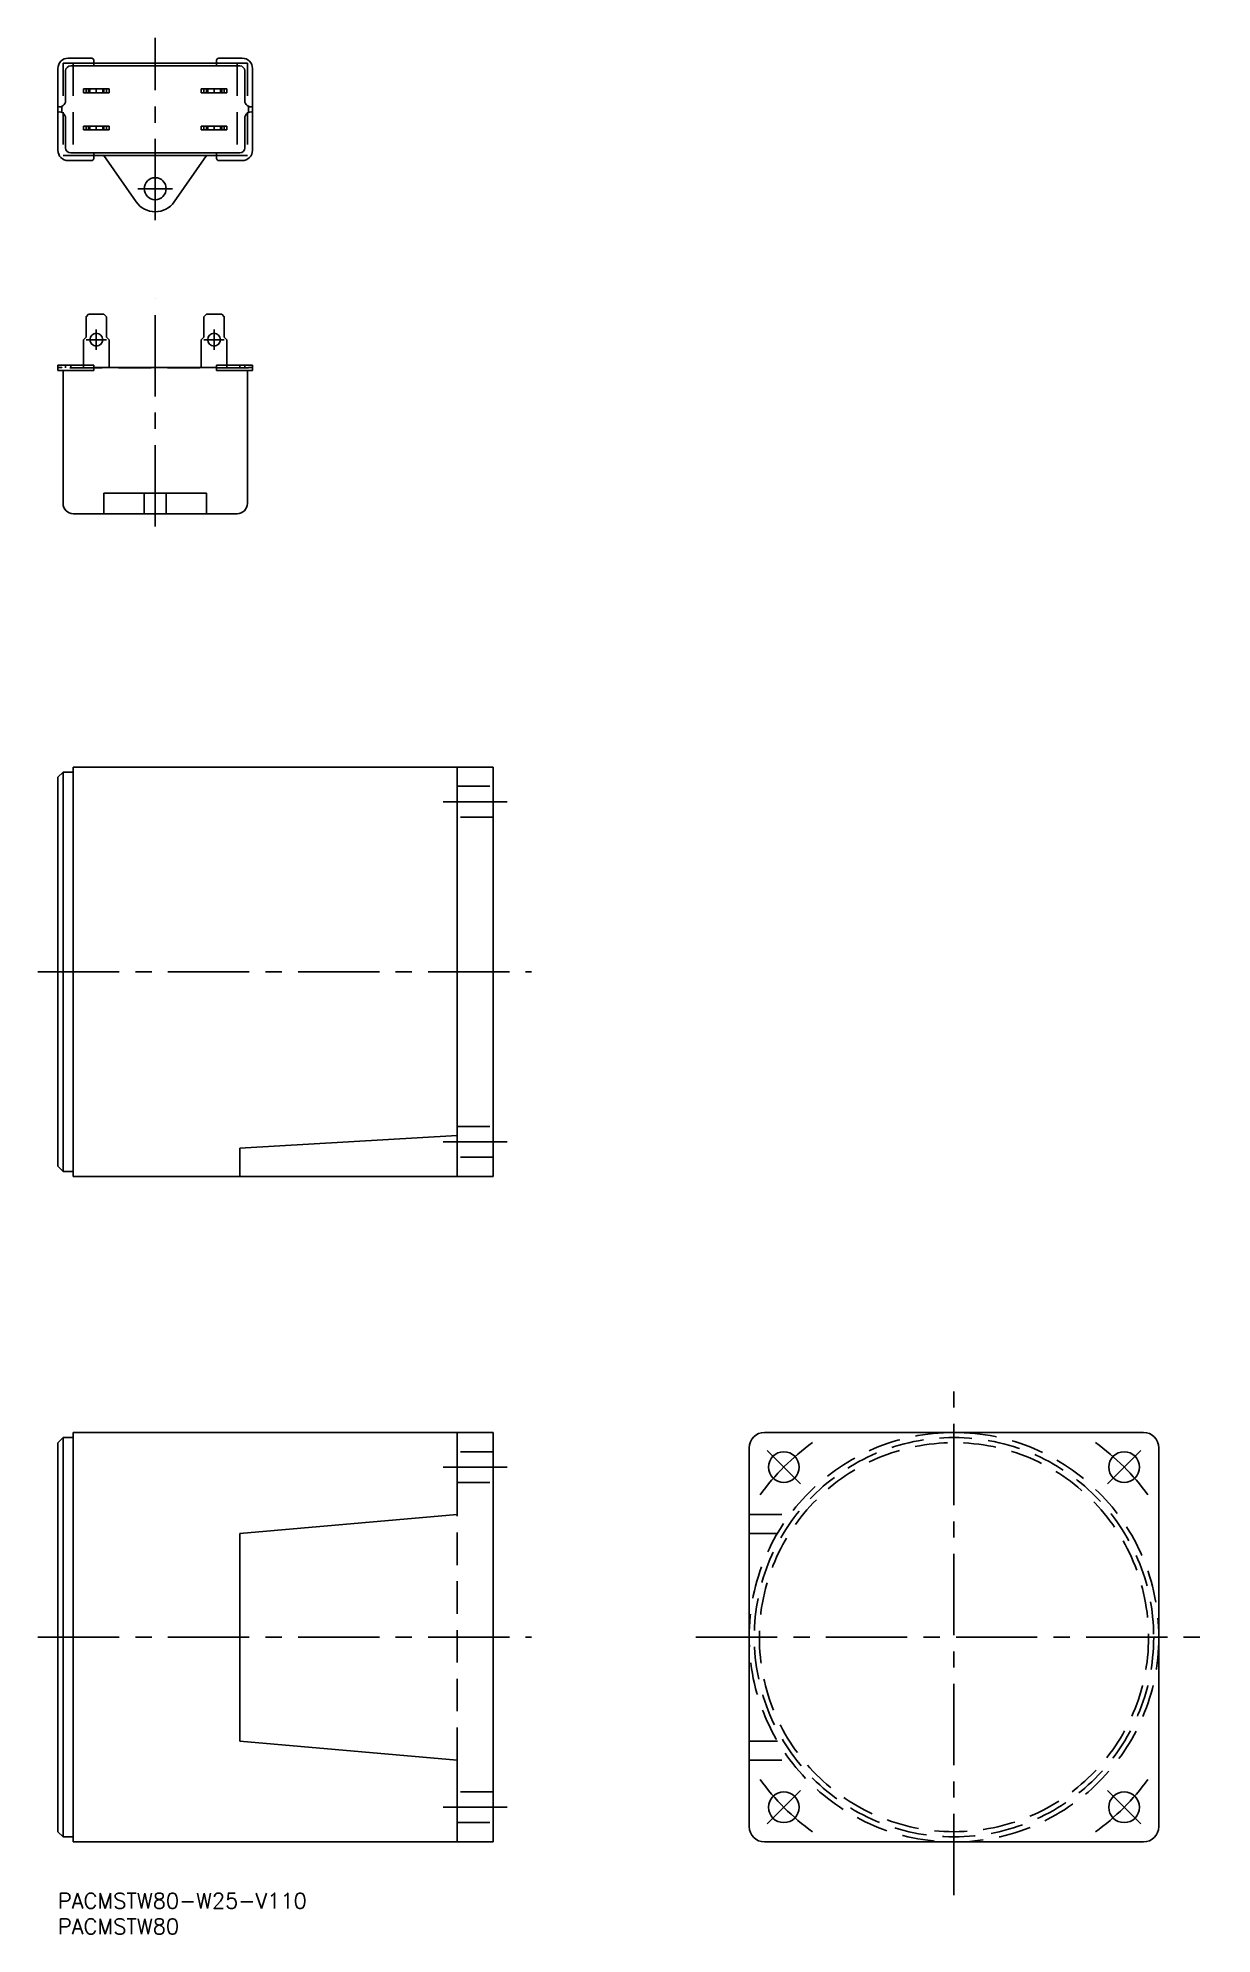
# Model space of a CAD drawing. Extents: x -4 to 225, y -8 to 362.
import ezdxf

# ---------------------------------------------------------------- set-up
doc = ezdxf.new("R2010")
doc.units = 0
doc.header["$LTSCALE"] = 0.5
doc.linetypes.add('CENTER', pattern=[50.8, 31.75, -6.35, 6.35, -6.35])
doc.linetypes.add('DASHED', pattern=[19.05, 12.7, -6.35])
for name, color, linetype in [('MSM_CENTER', 1, 'CENTER'), ('MSM_CONTINUOUS', 7, 'CONTINUOUS'), ('MSM_DASHED', 4, 'DASHED'), ('MSM_PART_NUMBER', 7, 'CONTINUOUS')]:
    doc.layers.add(name, color=color, linetype=linetype)
doc.styles.get("Standard").update_dxf_attribs({"font": 'txt.shx', "height": 3, "bigfont": 'bigfont.shx'})

msp = doc.modelspace()

# ---------------------------------------------------------------- linework, layer by layer
at = {"layer": 'MSM_CENTER'}
for p, q in [((19, 326.82), (19, 362.44)), ((7.5, 352.52), (7.5, 351.7)), ((30.5, 352.52), (30.5, 351.7)), ((7.5, 344.45), (7.5, 345.27)), ((30.5, 344.45), (30.5, 345.27)), ((15.61, 332.98), (22.39, 332.98)), ((19, 267.01), (19, 311.47)), ((7.5, 301.51), (7.5, 305.45)), ((30.5, 301.51), (30.5, 305.45)), ((9.47, 303.48), (5.53, 303.48)), ((32.47, 303.48), (28.53, 303.48)), ((75.25, 213.23), (87.75, 213.23)), ((-3.9, 180), (92.47, 180)), ((75.25, 146.77), (87.75, 146.77)), ((175, -0.4), (175, 100.4)), ((145.02, 79.98), (138.51, 86.49)), ((204.98, 79.98), (211.49, 86.49)), ((75.25, 83.23), (87.75, 83.23)), ((-3.9, 50), (92.47, 50)), ((124.6, 50), (225.4, 50)), ((145.02, 20.02), (138.51, 13.51)), ((204.98, 20.02), (211.49, 13.51)), ((75.25, 16.77), (87.75, 16.77))]:
    msp.add_line(p, q, dxfattribs=at)
for start, end in [(125.9749, 143.7111), (36.2889, 54.0251), (216.2889, 234.0251), (305.9749, 323.7111)]:
    msp.add_arc((175, 50), 47, start, end, dxfattribs=at)
at = {"layer": 'MSM_CONTINUOUS'}
for p, q in [((0, 356.48), (0, 340.48)), ((1.5, 355.98), (1.5, 350.18)), ((6.6, 358.48), (2, 358.48)), ((35.5, 356.98), (2.5, 356.98)), ((7, 356.98), (7, 358.08)), ((31, 357.48), (7, 357.48)), ((31, 358.08), (31, 356.98)), ((36, 358.48), (31.4, 358.48)), ((36.5, 350.18), (36.5, 355.98)), ((38, 340.48), (38, 356.48)), ((5, 352.48), (10, 352.48)), ((5, 351.73), (5, 352.48)), ((5.5, 351.73), (5.5, 352.48)), ((6, 351.73), (6, 352.48)), ((9, 351.73), (9, 352.48)), ((9.5, 351.73), (9.5, 352.48)), ((10, 351.73), (10, 352.48)), ((28, 352.48), (33, 352.48)), ((28, 351.73), (28, 352.48)), ((28.5, 351.73), (28.5, 352.48)), ((29, 351.73), (29, 352.48)), ((32, 351.73), (32, 352.48)), ((32.5, 351.73), (32.5, 352.48)), ((33, 351.73), (33, 352.48)), ((0.75, 347.9), (0.75, 349.07)), ((5, 351.73), (10, 351.73)), ((28, 351.73), (33, 351.73)), ((37.25, 349.07), (37.25, 347.9)), ((1.5, 346.78), (1.5, 340.98)), ((5, 345.23), (10, 345.23)), ((5, 345.23), (5, 344.48)), ((5.5, 345.23), (5.5, 344.48)), ((6, 345.23), (6, 344.48)), ((9, 345.23), (9, 344.48)), ((9.5, 345.23), (9.5, 344.48)), ((10, 345.23), (10, 344.48)), ((28, 345.23), (33, 345.23)), ((28, 345.23), (28, 344.48)), ((28.5, 345.23), (28.5, 344.48)), ((29, 345.23), (29, 344.48)), ((32, 345.23), (32, 344.48)), ((32.5, 345.23), (32.5, 344.48)), ((33, 345.23), (33, 344.48)), ((36.5, 340.98), (36.5, 346.78)), ((5, 344.48), (10, 344.48)), ((28, 344.48), (33, 344.48)), ((2, 338.48), (6.6, 338.48)), ((2.5, 339.98), (35.5, 339.98)), ((7, 338.88), (7, 339.98)), ((7, 339.48), (31, 339.48)), ((9, 339.48), (15.31, 330.41)), ((22.69, 330.41), (29, 339.48)), ((31, 339.98), (31, 338.88)), ((31.4, 338.48), (36, 338.48)), ((5.5, 307.98), (6, 308.48)), ((5.5, 303.98), (5.5, 307.98)), ((6, 308.48), (9, 308.48)), ((9, 308.48), (9.5, 307.98)), ((9.5, 307.98), (9.5, 303.98)), ((28.5, 307.98), (29, 308.48)), ((28.5, 303.98), (28.5, 307.98)), ((29, 308.48), (32, 308.48)), ((32, 308.48), (32.5, 307.98)), ((32.5, 307.98), (32.5, 303.98)), ((5, 303.48), (5.5, 303.98)), ((9.5, 303.98), (10, 303.48)), ((28, 303.48), (28.5, 303.98)), ((32.5, 303.98), (33, 303.48)), ((5, 298.48), (5, 303.48)), ((10, 303.48), (10, 298.08)), ((28, 298.08), (28, 303.48)), ((33, 303.48), (33, 298.48)), ((0, 298.48), (0, 297.48)), ((0, 298.48), (7, 298.48)), ((0, 297.48), (7, 297.48)), ((1, 297.48), (1, 271.48)), ((7, 297.48), (7, 298.48)), ((7, 298.08), (31, 298.08)), ((31, 298.48), (38, 298.48)), ((31, 297.48), (31, 298.48)), ((31, 297.48), (38, 297.48)), ((37, 271.48), (37, 297.48)), ((38, 298.48), (38, 297.48)), ((9, 273.48), (29, 273.48)), ((9, 273.48), (9, 269.48)), ((29, 273.48), (29, 269.48)), ((35, 269.48), (3, 269.48)), ((0, 218), (1, 219)), ((1, 219), (3, 219)), ((1, 141), (1, 219)), ((85, 220), (3, 220)), ((3, 140), (3, 220)), ((78, 140), (78, 220)), ((85, 140), (85, 220)), ((0, 142), (0, 218)), ((35.5, 145.52), (78, 148)), ((35.5, 140), (35.5, 145.52)), ((1, 141), (0, 142)), ((3, 141), (1, 141)), ((85, 140), (3, 140)), ((1, 89), (0, 88)), ((3, 89), (1, 89)), ((1, 89), (1, 11)), ((85, 90), (3, 90)), ((3, 90), (3, 10)), ((78, 90), (78, 74)), ((85, 90), (85, 10)), ((212, 90), (138, 90)), ((0, 88), (0, 12)), ((135, 87), (135, 13)), ((215, 13), (215, 87)), ((78, 74), (35.5, 70.28)), ((35.5, 70.28), (35.5, 29.72)), ((35.5, 29.72), (78, 26)), ((78, 26), (78, 10)), ((0, 12), (1, 11)), ((1, 11), (3, 11)), ((3, 10), (85, 10)), ((138, 10), (212, 10))]:
    msp.add_line(p, q, dxfattribs=at)
for centre, radius in [((19, 332.98), 2.15), ((7.5, 303.48), 1.25), ((30.5, 303.48), 1.25), ((141.77, 83.23), 3), ((208.23, 83.23), 3), ((141.77, 16.77), 3), ((208.23, 16.77), 3)]:
    msp.add_circle(centre, radius, dxfattribs=at)
for centre, radius, start, end in [((2, 356.48), 2, 90, 180), ((2.5, 355.98), 1, 90, 180), ((6.6, 358.08), 0.4, 360, 90), ((31.4, 358.08), 0.4, 90, 180), ((35.5, 355.98), 1, 0, 90), ((36, 356.48), 2, 0, 90), ((0.3, 350.18), 1.2, 255.5225, 0), ((37.7, 350.18), 1.2, 180, 284.4775), ((0.3, 346.78), 1.2, 0, 104.4775), ((37.7, 346.78), 1.2, 75.5225, 180), ((2.5, 340.98), 1, 180, 270), ((35.5, 340.98), 1, 270, 0), ((2, 340.48), 2, 180, 270), ((6.6, 338.88), 0.4, 270, 0), ((31.4, 338.88), 0.4, 180, 270), ((36, 340.48), 2, 270, 0), ((19, 332.98), 4.5, 214.8096, 325.1904), ((3, 271.48), 2, 180, 270), ((35, 271.48), 2, 270, 0), ((138, 87), 3, 90, 180), ((212, 87), 3, 0, 90), ((138, 13), 3, 180, 270), ((212, 13), 3, 270, 360)]:
    msp.add_arc(centre, radius, start, end, dxfattribs=at)
at = {"layer": 'MSM_DASHED'}
for p, q in [((1, 357.48), (1, 339.48)), ((7, 357.48), (1, 357.48)), ((3, 357.48), (3, 339.48)), ((37, 357.48), (31, 357.48)), ((35, 357.48), (35, 339.48)), ((37, 357.48), (37, 339.48)), ((6.25, 352.48), (6.25, 351.73)), ((8.75, 351.73), (8.75, 352.48)), ((29.25, 352.48), (29.25, 351.73)), ((31.75, 351.73), (31.75, 352.48)), ((6.25, 345.23), (6.25, 344.48)), ((8.75, 344.48), (8.75, 345.23)), ((29.25, 345.23), (29.25, 344.48)), ((31.75, 344.48), (31.75, 345.23)), ((7, 339.48), (1, 339.48)), ((37, 339.48), (31, 339.48)), ((0.75, 298.08), (0, 298.08)), ((0.75, 297.98), (0.75, 298.08)), ((37.25, 297.98), (0.75, 297.98)), ((1.5, 297.98), (1.5, 298.48)), ((2.5, 297.98), (2.5, 298.48)), ((5, 297.98), (5, 298.48)), ((10, 298.08), (10, 297.98)), ((28, 297.98), (28, 298.08)), ((33, 298.48), (33, 297.98)), ((35.5, 297.98), (35.5, 298.48)), ((36.5, 297.98), (36.5, 298.48)), ((38, 298.08), (37.25, 298.08)), ((37.25, 297.98), (37.25, 298.08)), ((16.85, 273.48), (16.85, 269.48)), ((21.15, 269.48), (21.15, 273.48)), ((78, 216.23), (85, 216.23)), ((85, 210.23), (78, 210.23)), ((78, 149.77), (85, 149.77)), ((85, 143.77), (78, 143.77)), ((85, 86.23), (78, 86.23)), ((78, 80.23), (85, 80.23)), ((78, 26), (78, 74)), ((135, 74), (143, 74)), ((135, 70.28), (140.52, 70.28)), ((135, 29.72), (140.52, 29.72)), ((135, 26), (143, 26)), ((85, 19.77), (78, 19.77)), ((78, 13.77), (85, 13.77))]:
    msp.add_line(p, q, dxfattribs=at)
for radius in [40, 39, 38]:
    msp.add_circle((175, 50), radius, dxfattribs=at)

# ---------------------------------------------------------------- texts
at = {"layer": 'MSM_PART_NUMBER'}
for s, p in [('PACMSTW80-W25-V110 ', (0, -3)), ('PACMSTW80', (0, -8))]:
    msp.add_text(s, height=3, dxfattribs=at).set_placement(p)

doc.saveas('drawing.dxf')
